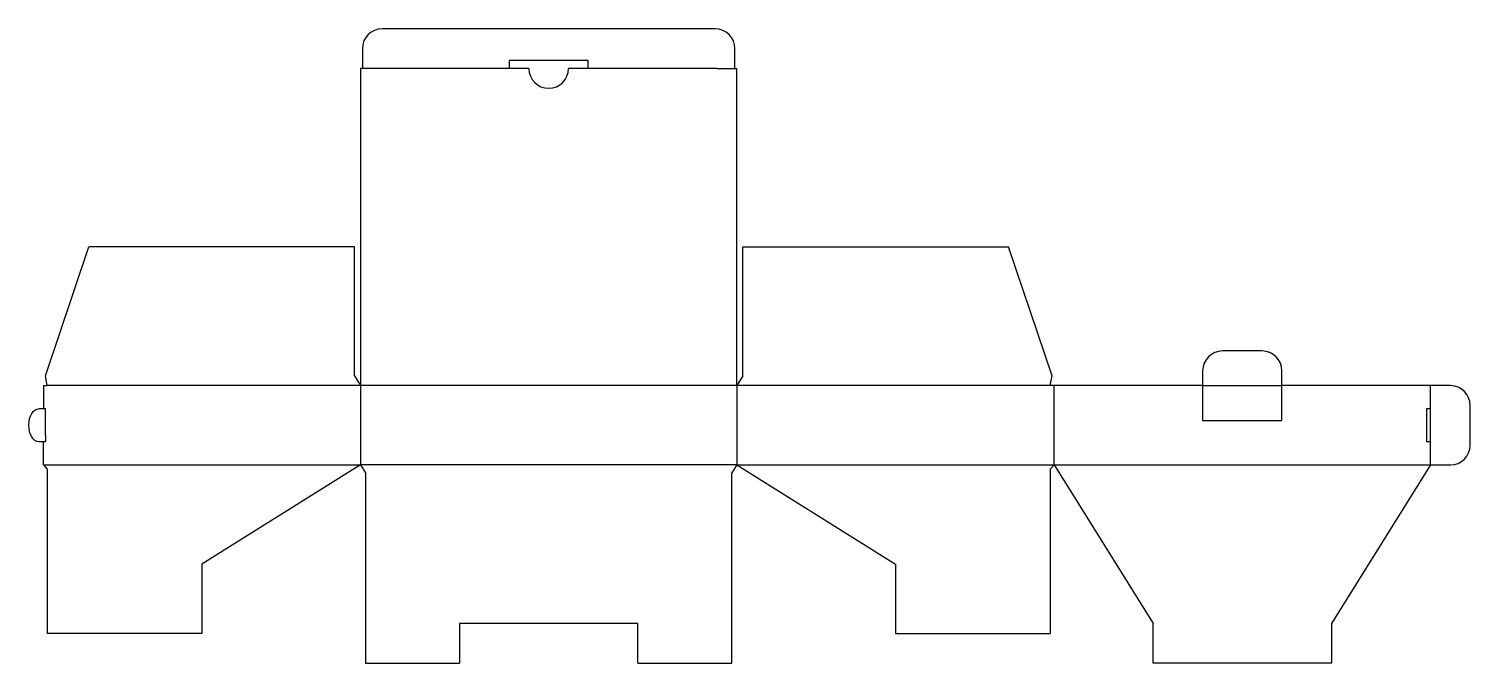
# Model space of a CAD drawing. Header units: inches. Extents: x 253 to 980, y -34 to 286.
import ezdxf

# ---------------------------------------------------------------- set-up
doc = ezdxf.new("R2010")
doc.units = ezdxf.units.IN
doc.header["$MEASUREMENT"] = 0

msp = doc.modelspace()

# ---------------------------------------------------------------- linework, layer by layer
for p, q in [((599.46, 285.66), (431.46, 285.66)), ((421.46, 275.66), (421.46, 265.66)), ((535.46, 269.66), (495.46, 269.66)), ((495.46, 269.66), (495.46, 265.66)), ((535.46, 265.66), (535.46, 269.66)), ((609.46, 265.66), (609.46, 275.66)), ((420.46, 265.66), (420.46, 105.66)), ((505.46, 265.66), (495.46, 265.66)), ((535.46, 265.66), (525.46, 265.66)), ((610.46, 105.66), (610.46, 265.66)), ((261.46, 110.66), (283.46, 175.66)), ((417.46, 175.66), (283.46, 175.66)), ((417.46, 110.66), (417.46, 175.66)), ((613.46, 175.66), (747.46, 175.66)), ((613.46, 110.66), (613.46, 175.66)), ((769.46, 110.66), (747.46, 175.66)), ((875.46, 123.16), (855.46, 123.16)), ((262.46, 105.66), (261.46, 110.66)), ((417.46, 110.66), (420.46, 105.66)), ((613.46, 110.66), (610.46, 105.66)), ((768.46, 105.66), (769.46, 110.66)), ((845.46, 113.16), (845.46, 88.16)), ((885.46, 88.16), (885.46, 113.16)), ((260.46, 105.66), (262.46, 105.66)), ((260.46, 105.66), (260.46, 94)), ((845.46, 105.66), (768.46, 105.66)), ((960.46, 105.66), (885.46, 105.66)), ((970.46, 105.66), (960.46, 105.66)), ((980.46, 75.66), (980.46, 95.66)), ((261.46, 94), (258.13, 94)), ((261.46, 90.66), (261.46, 94)), ((958.46, 94), (958.46, 77.33)), ((960.46, 94), (958.46, 94)), ((960.46, 77.33), (960.46, 94)), ((261.46, 80.66), (261.46, 77.33)), ((261.46, 77.33), (258.13, 77.33)), ((260.46, 65.66), (260.46, 77.33)), ((960.46, 77.33), (958.46, 77.33)), ((260.46, 65.66), (262.46, 63.54)), ((420.46, 65.66), (340.46, 15.66)), ((420.46, 65.66), (422.96, 61.66)), ((610.46, 65.66), (607.96, 61.66)), ((610.46, 65.66), (690.46, 15.66)), ((770.46, 65.66), (768.46, 63.54)), ((770.46, 65.66), (820.46, -14.34)), ((960.46, 65.66), (910.46, -14.34)), ((960.46, 65.66), (970.46, 65.66)), ((262.46, 63.54), (262.46, -19.34)), ((422.96, 61.66), (422.96, -34.34)), ((607.96, -34.34), (607.96, 61.66)), ((768.46, 63.54), (768.46, -19.34)), ((340.46, 15.66), (340.46, -19.34)), ((690.46, 15.66), (690.46, -19.34)), ((560.46, -14.34), (470.46, -14.34)), ((470.46, -14.34), (470.46, -34.34)), ((560.46, -34.34), (560.46, -14.34)), ((820.46, -34.34), (820.46, -14.34)), ((910.46, -14.34), (910.46, -34.34)), ((340.46, -19.34), (262.46, -19.34)), ((690.46, -19.34), (768.46, -19.34)), ((422.96, -34.34), (470.46, -34.34)), ((560.46, -34.34), (607.96, -34.34)), ((910.46, -34.34), (820.46, -34.34))]:
    msp.add_line(p, q)
at = {"color": 7}
for p, q in [((430.46, 265.66), (420.46, 265.66)), ((600.46, 265.66), (610.46, 265.66))]:
    msp.add_line(p, q, dxfattribs=at)
at = {"color": 6}
for p, q in [((495.46, 265.66), (430.46, 265.66)), ((600.46, 265.66), (535.46, 265.66)), ((420.46, 105.66), (262.46, 105.66)), ((610.46, 105.66), (420.46, 105.66)), ((420.46, 105.66), (420.46, 65.66)), ((768.46, 105.66), (610.46, 105.66)), ((610.46, 105.66), (610.46, 65.66)), ((770.46, 65.66), (770.46, 105.66)), ((845.46, 105.66), (885.46, 105.66)), ((960.46, 94), (960.46, 105.66)), ((261.46, 80.66), (261.46, 90.66)), ((845.46, 88.16), (885.46, 88.16)), ((960.46, 65.66), (960.46, 77.33)), ((260.46, 65.66), (420.46, 65.66)), ((610.46, 65.66), (420.46, 65.66)), ((610.46, 65.66), (770.46, 65.66)), ((770.46, 65.66), (960.46, 65.66))]:
    msp.add_line(p, q, dxfattribs=at)
for centre, start, end in [((431.46, 275.66), 90, 180), ((599.46, 275.66), 0, 90), ((515.46, 265.66), 180, 0), ((855.46, 113.16), 90, 180), ((875.46, 113.16), 0, 90), ((970.46, 95.66), 0, 90), ((970.46, 75.66), 270, 0)]:
    msp.add_arc(centre, 10, start, end)
at = {"extrusion": (0, 0, -1)}
msp.add_ellipse((258.13, 85.66), major_axis=(0, 8.33), ratio=0.6, start_param=3.141593, end_param=6.283185, dxfattribs=at)

doc.saveas('drawing.dxf')
